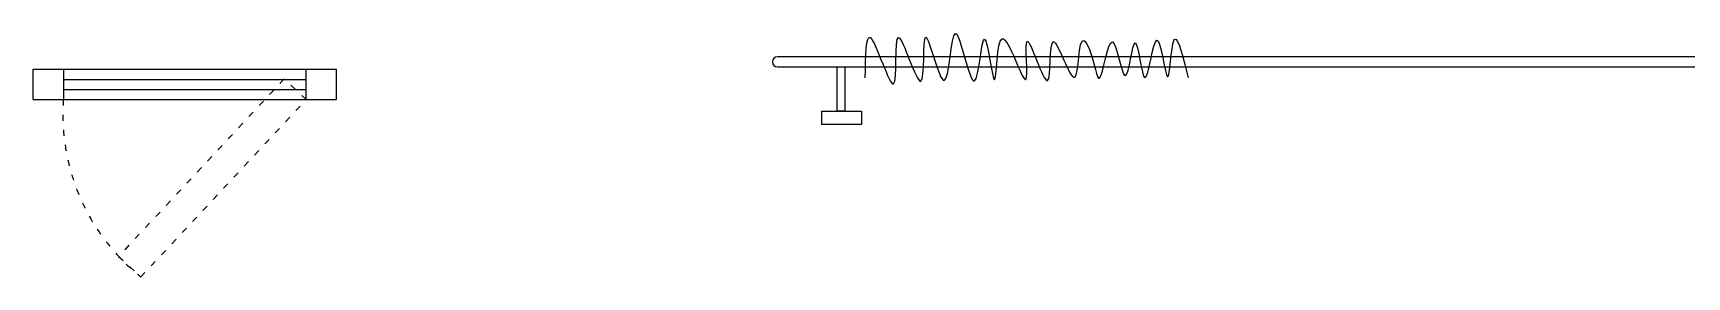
# Model space of a CAD drawing. Extents: x 185064 to 343242, y -369192 to -264966.
# Drawn here: x 203082 to 206351, y -354919 to -354436 of the extents above; entities that cross this region are included whole.
import ezdxf

# ---------------------------------------------------------------- set-up
doc = ezdxf.new("R2010")
doc.units = 0
doc.linetypes.add('ACAD_ISO03W100', pattern=[30, 12, -18])

msp = doc.modelspace()

# ---------------------------------------------------------------- linework, layer by layer
at = {"color": 3}
for p, q in [((203082.1, -354507.8), (203682.1, -354507.8)), ((203142.1, -354507.8), (203142.1, -354567.8)), ((203622.1, -354567.8), (203622.1, -354507.8)), ((203682.1, -354567.8), (203682.1, -354507.8)), ((203082.1, -354567.8), (203682.1, -354567.8))]:
    msp.add_line(p, q, dxfattribs=at)
at = {"color": 3, "lineweight": -2}
msp.add_line((203082.1, -354567.8), (203082.1, -354507.8), dxfattribs=at)
at = {"color": 8}
for p, q in [((203142.1, -354527.8), (203622.1, -354527.8)), ((203142.1, -354547.8), (203622.1, -354547.8))]:
    msp.add_line(p, q, dxfattribs=at)
at = {"color": 3}
msp.add_lwpolyline([(204553.5, -354503), (207654.6, -354503, 1), (207654.6, -354483.1), (204553.5, -354483.1, 1)], format="xyb", close=True, dxfattribs=at)
msp.add_lwpolyline([(204686.9, -354503), (204686.9, -354590.5), (204671.7, -354590.5), (204671.7, -354503)], dxfattribs=at)
at = {"color": 8, "linetype": 'ACAD_ISO03W100', "lineweight": -2}
msp.add_lwpolyline([(203578.2, -354526.9), (203251.3, -354878.4), (203295.2, -354919.2), (203622.1, -354567.8)], close=True, dxfattribs=at)
at = {"color": 3}
msp.add_lwpolyline([(204641.2, -354590.5), (204719.5, -354590.5), (204719.5, -354617.3), (204641.2, -354617.3)], close=True, dxfattribs=at)
at = {"color": 250, "linetype": 'ACAD_ISO03W100', "lineweight": -2}
msp.add_arc((203553.2, -354597.8), 412.2, 175.8264, 231.2419, dxfattribs=at)
at = {"color": 3}
msp.add_spline([(204727.3, -354525), (204737.5, -354445.1), (204783.3, -354536.7), (204792.8, -354445.1), (204837.1, -354531.6), (204846.6, -354444.4), (204883, -354530.1), (204905.5, -354437.1), (204943.3, -354530.9), (204963, -354448), (204982.6, -354528.7), (204997.9, -354447.3), (205044.5, -354528), (205047.4, -354452.3), (205087.4, -354530.1), (205099, -354453.1), (205141.2, -354523.6), (205159.4, -354450.9), (205170.5, -354468.6), (205190.4, -354525.7), (205215.9, -354453.5), (205241.5, -354520.2), (205260.7, -354455.3), (205279.9, -354524.8), (205303.7, -354449.9), (205324.7, -354522.9), (205337.5, -354450.8), (205365.8, -354524.8)], degree=3, dxfattribs=at)

doc.saveas('drawing.dxf')
